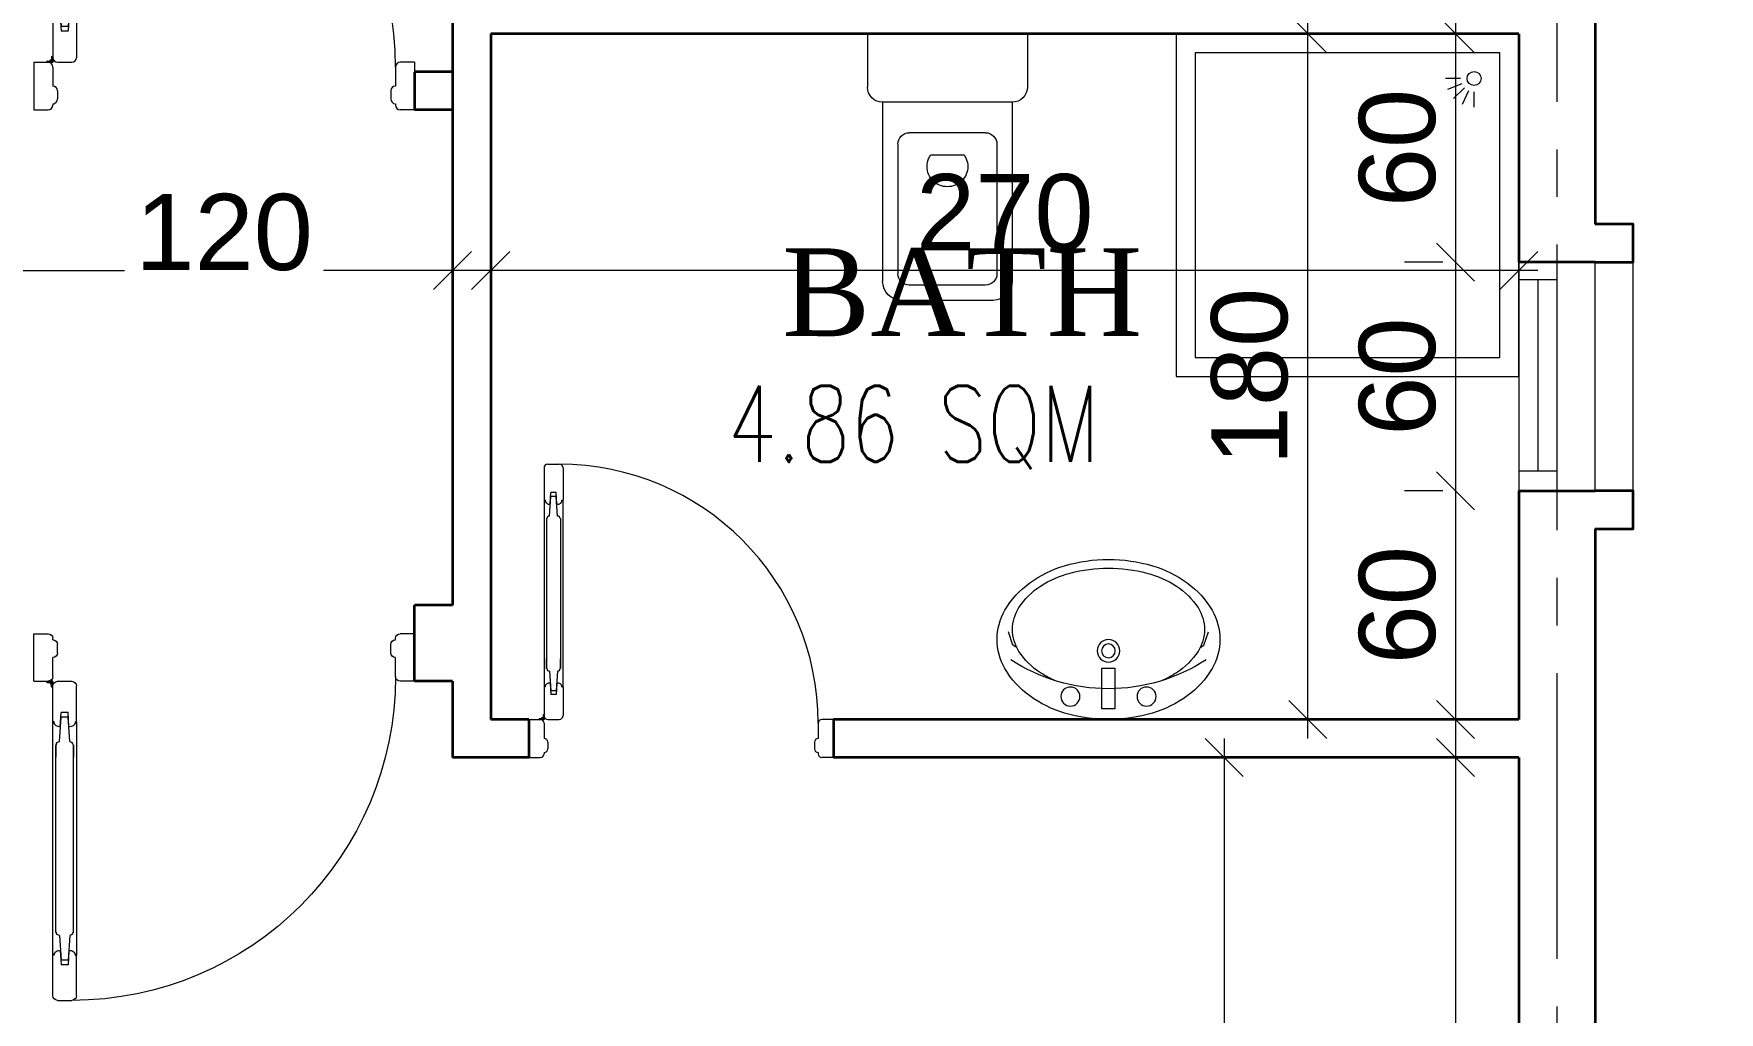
# Model space of a CAD drawing. Header units: millimetres. Extents: x -11627 to -10952, y 10244 to 10588.
# Drawn here: x -11381.941 to -11377.515, y 10454.257 to 10456.826 of the extents above; entities that cross this region are included whole.
import ezdxf

# ---------------------------------------------------------------- set-up
doc = ezdxf.new("R2010")
doc.units = ezdxf.units.MM
doc.header["$PDMODE"] = 35
doc.linetypes.add('DOT', pattern=[0.25, 0, -0.25])
doc.linetypes.add('GROUND FLOOR XREF - option 3$0$FATHER FR$0$CENTER2', pattern=[1.125, 0.75, -0.125, 0.125, -0.125])
doc.layers.get('0').update_dxf_attribs({"lineweight": 5})
doc.layers.get('DEFPOINTS').update_dxf_attribs({"lineweight": 5})
for name, color, linetype, lineweight in [('A-AXIS LINE', 8, 'GROUND FLOOR XREF - option 3$0$FATHER FR$0$CENTER2', 0), ('A-GEN DIMS INTERNAL', 86, 'Continuous', 5), ('A-TEXT', 3, 'Continuous', 13), ('DIM IN', 191, 'Continuous', 5), ('DOORS', 30, 'Continuous', 9), ('SANIT', 241, 'Continuous', 0), ('SYMBOLS LEVEL', 233, 'Continuous', 5), ('text1', 32, 'Continuous', 9), ('WALLS', 4, 'Continuous', 35), ('Window', 57, 'Continuous', 13)]:
    doc.layers.add(name, color=color, linetype=linetype, lineweight=lineweight)
doc.styles.add('GROUND FLOOR XREF - option 3$0$STYLE1', font='arial.ttf', dxfattribs={"height": 0.2})
doc.styles.add('SIMPLEX', font='romans.shx', dxfattribs={"width": 0.75})
doc.styles.add('STYLE2', font='times.ttf', dxfattribs={"height": 0.25})
doc.dimstyles.new('DIM 100', dxfattribs={"dimtxt": 0.2, "dimasz": 0.1, "dimexe": 0.15, "dimexo": 0.2, "dimgap": 0.05, "dimtad": 1, "dimdec": 0, "dimlfac": 100, "dimzin": 1, "dimdsep": 46, "dimtxsty": 'GROUND FLOOR XREF - option 3$0$STYLE1', "dimblk": 'OBLIQUE', "dimcen": 0.02, "dimdle": 0.05, "dimclrd": 256, "dimclre": 6, "dimclrt": 3, "dimadec": 1, "dimazin": 0, "dimtfac": 0.9, "dimtdec": 0, "dimtix": 1, "dimtofl": 0, "dimtmove": 2, "dimatfit": 3, "dimldrblk": 'ARCHTICK', "dimfxl": 1, "dimtolj": 1, "dimtzin": 12, "dimlwd": -1, "dimlwe": -1, "dimarcsym": 0})

# ---------------------------------------------------------------- blocks, each defined once
blk = doc.blocks.new('_Oblique')
at = {"color": 0, "linetype": 'ByBlock', "lineweight": -2}
blk.add_line((-0.5, -0.5), (0.5, 0.5), dxfattribs=at)
blk = doc.blocks.new('*D843')
at = {"layer": 'A-GEN DIMS INTERNAL', "transparency": 16777216}
blk.add_line((-11378.8151, 10454.9756), (-11378.8151, 10450.3756), dxfattribs=at)
at = {"layer": 'A-GEN DIMS INTERNAL', "color": 6, "linetype": 'DOT', "transparency": 16777216}
for p, q in [((-11378.1901, 10454.9256), (-11378.9651, 10454.9256)), ((-11377.7151, 10450.4256), (-11378.9651, 10450.4256))]:
    blk.add_line(p, q, dxfattribs=at)
at = {"layer": 'DEFPOINTS', "color": 0, "transparency": 16777216}
for p in [(-11377.9901, 10454.9256), (-11378.8151, 10450.4256), (-11377.5151, 10450.4256)]:
    blk.add_point(p, dxfattribs=at)
at = {"layer": 'A-GEN DIMS INTERNAL', "transparency": 16777216, "xscale": 0.1, "yscale": 0.1, "zscale": 0.1}
for p, rotation in [((-11378.8151, 10454.9256), 90), ((-11378.8151, 10450.4256), 270)]:
    blk.add_blockref('_Oblique', p, dxfattribs=dict(at, rotation=rotation))
at = {"layer": 'A-GEN DIMS INTERNAL', "color": 3, "transparency": 16777216, "insert": (-11378.9672, 10452.6756), "char_height": 0.2, "attachment_point": 5, "rotation": 90, "style": 'GROUND FLOOR XREF - option 3$0$STYLE1'}
blk.add_mtext('\\A1;450', dxfattribs=at)
blk = doc.blocks.new('_ArchTick')
at = {"color": 0, "linetype": 'ByBlock', "const_width": 0.15}
blk.add_lwpolyline([(-0.5, -0.5), (0.5, 0.5)], dxfattribs=at)
blk = doc.blocks.new('D-P-10-80')
at = {"color": 0}
for p, q in [((0.04, 0.76), (0.04, 0.6753)), ((0.05, 0.77), (0.08, 0.77)), ((0.09, 0.76), (0.09, 0.6753)), ((0.043, 0.6753), (0.04, 0.6753)), ((0.04, 0.6753), (0.04, 0.1853)), ((0.0542, 0.6339), (0.0577, 0.6853)), ((0.0559, 0.6657), (0.0578, 0.6953)), ((0.0723, 0.6853), (0.0577, 0.6853)), ((0.0722, 0.6953), (0.0578, 0.6953)), ((0.0741, 0.6657), (0.0722, 0.6953)), ((0.0758, 0.6339), (0.0723, 0.6853)), ((0.087, 0.6753), (0.09, 0.6753)), ((0.09, 0.1853), (0.09, 0.6753)), ((0.0462, 0.6273), (0.0462, 0.2333)), ((0.0477, 0.6273), (0.0462, 0.6273)), ((0.0823, 0.6273), (0.0837, 0.6273)), ((0.0837, 0.6273), (0.0837, 0.2333)), ((0.0462, 0.2333), (0.0462, 0.2594)), ((0.0837, 0.2333), (0.0837, 0.2594)), ((0.0477, 0.2333), (0.0462, 0.2333)), ((0.0542, 0.2267), (0.0577, 0.1753)), ((0.0758, 0.2267), (0.0723, 0.1753)), ((0.0823, 0.2333), (0.0837, 0.2333)), ((0.043, 0.1853), (0.04, 0.1853)), ((0.04, 0.1853), (0.04, 0.11)), ((0.0559, 0.1949), (0.0578, 0.1653)), ((0.0741, 0.1949), (0.0722, 0.1653)), ((0.087, 0.1853), (0.09, 0.1853)), ((0.09, 0.1853), (0.09, 0.11)), ((0.0723, 0.1753), (0.0577, 0.1753)), ((0.0722, 0.1653), (0.0578, 0.1653)), ((0.0375, 0.1115), (0.0375, 0.1035)), ((0.0385, 0.1125), (0.039, 0.1125)), ((0.04, 0.1115), (0.04, 0.1025)), ((0, 0.1), (0.03, 0.1)), ((0, 0.1), (0, 0)), ((0.0275, 0.1015), (0.0275, 0.101)), ((0.0285, 0.1025), (0.0365, 0.1025)), ((0.0285, 0.1), (0.0375, 0.1)), ((0.0332, 0.1025), (0.0355, 0.1025)), ((0.0365, 0.1025), (0.0348, 0.1025)), ((0.0375, 0.1045), (0.0375, 0.1035)), ((0.0418, 0.1025), (0.0375, 0.1025)), ((0.0375, 0.1025), (0.0375, 0.0981)), ((0.04, 0.09), (0.04, 0.05)), ((0.05, 0.1), (0.08, 0.1)), ((0.76, 0.09), (0.76, 0.05)), ((0.8, 0.1), (0.77, 0.1)), ((0.8, 0.1), (0.8, 0)), ((0.04, 0.05), (0.04, 0.05)), ((0.05, 0.04), (0.05, 0.023)), ((0.75, 0.04), (0.75, 0.023)), ((0.76, 0.05), (0.76, 0.05)), ((0, 0), (0.03, 0)), ((0.04, 0.013), (0.04, 0.01)), ((0.76, 0.013), (0.76, 0.01)), ((0.8, 0), (0.77, 0))]:
    blk.add_line(p, q, dxfattribs=at)
for radius in [0.00367, 0.00201]:
    blk.add_circle((0.0375, 0.1025), radius, dxfattribs=at)
for centre, radius, start, end in [((0.05, 0.76), 0.01, 90, 180), ((0.08, 0.76), 0.01, 0, 90), ((0.08, 0.09), 0.68, 0, 90), ((0.053, 0.6753), 0.01, 180, 286.6378), ((0.077, 0.6753), 0.01, 253.3622, 0), ((0.0542, 0.6273), 0.00659, 89.3814, 180.0004), ((0.0757, 0.6273), 0.00659, 359.9999, 90.6186), ((0.0542, 0.2333), 0.00659, 179.9996, 270.6186), ((0.0757, 0.2333), 0.00659, 269.3814, 0.0001), ((0.053, 0.1853), 0.01, 73.3622, 180), ((0.077, 0.1853), 0.01, 0, 106.6378), ((0.0385, 0.1115), 0.001, 90, 180), ((0.039, 0.1115), 0.001, 0, 90), ((0.05, 0.11), 0.01, 180, 270), ((0.08, 0.11), 0.01, 270, 0), ((0.0285, 0.1015), 0.001, 90, 180), ((0.0285, 0.101), 0.001, 180, 270), ((0.03, 0.09), 0.01, 0, 90), ((0.0365, 0.1035), 0.001, 270, 0), ((0.0375, 0.1025), 0.0025, 270, 0), ((0.77, 0.09), 0.01, 90, 180), ((0.04, 0.04), 0.01, 0, 90), ((0.76, 0.04), 0.01, 90, 180), ((0.03, 0.01), 0.01, 270, 0), ((0.04, 0.023), 0.01, 270, 0), ((0.76, 0.023), 0.01, 180, 270), ((0.77, 0.01), 0.01, 180, 270)]:
    blk.add_arc(centre, radius, start, end, dxfattribs=at)
blk = doc.blocks.new('*D850')
at = {"layer": 'A-GEN DIMS INTERNAL', "transparency": 16777216}
blk.add_line((-11378.5959, 10454.9756), (-11378.5959, 10456.8756), dxfattribs=at)
at = {"layer": 'A-GEN DIMS INTERNAL', "color": 6, "linetype": 'DOT', "transparency": 16777216}
for p, q in [((-11378.7959, 10456.8256), (-11378.7459, 10456.8256)), ((-11378.7959, 10455.0256), (-11378.7459, 10455.0256))]:
    blk.add_line(p, q, dxfattribs=at)
at = {"layer": 'DEFPOINTS', "color": 0, "transparency": 16777216}
for p in [(-11378.5959, 10456.8256), (-11378.5959, 10456.8256), (-11378.5959, 10455.0256)]:
    blk.add_point(p, dxfattribs=at)
at = {"layer": 'A-GEN DIMS INTERNAL', "transparency": 16777216, "xscale": 0.1, "yscale": 0.1, "zscale": 0.1}
for p, rotation in [((-11378.5959, 10456.8256), 90), ((-11378.5959, 10455.0256), 270)]:
    blk.add_blockref('_Oblique', p, dxfattribs=dict(at, rotation=rotation))
at = {"layer": 'A-GEN DIMS INTERNAL', "color": 3, "transparency": 16777216, "insert": (-11378.748, 10455.9256), "char_height": 0.2, "attachment_point": 5, "rotation": 90, "style": 'GROUND FLOOR XREF - option 3$0$STYLE1'}
blk.add_mtext('\\A1;180', dxfattribs=at)
blk = doc.blocks.new('*D851')
at = {"layer": 'A-GEN DIMS INTERNAL', "transparency": 16777216}
blk.add_line((-11377.9914, 10456.2038), (-11380.7914, 10456.2038), dxfattribs=at)
at = {"layer": 'A-GEN DIMS INTERNAL', "color": 6, "linetype": 'DOT', "transparency": 16777216}
for p, q in [((-11380.7414, 10456.0712), (-11380.7414, 10456.0538)), ((-11378.0414, 10456.0712), (-11378.0414, 10456.0538))]:
    blk.add_line(p, q, dxfattribs=at)
at = {"layer": 'DEFPOINTS', "color": 0, "transparency": 16777216}
for p in [(-11380.7414, 10456.2712), (-11378.0414, 10456.2712), (-11380.7414, 10456.2038)]:
    blk.add_point(p, dxfattribs=at)
at = {"layer": 'A-GEN DIMS INTERNAL', "transparency": 16777216, "xscale": 0.1, "yscale": 0.1, "zscale": 0.1, "rotation": 180}
blk.add_blockref('_Oblique', (-11380.7414, 10456.2038), dxfattribs=at)
at = {"layer": 'A-GEN DIMS INTERNAL', "transparency": 16777216, "xscale": 0.1, "yscale": 0.1, "zscale": 0.1}
blk.add_blockref('_Oblique', (-11378.0414, 10456.2038), dxfattribs=at)
at = {"layer": 'A-GEN DIMS INTERNAL', "color": 3, "transparency": 16777216, "insert": (-11379.3914, 10456.3559), "char_height": 0.2, "attachment_point": 5, "style": 'GROUND FLOOR XREF - option 3$0$STYLE1'}
blk.add_mtext('\\A1;270', dxfattribs=at)
blk = doc.blocks.new('A$C29A4714D')
at = {"layer": 'SYMBOLS LEVEL'}
for p, q in [((-0.21, 0), (-0.21, -0.14)), ((-0.21, 0), (0.21, 0)), ((0.21, 0), (0.21, -0.14)), ((-0.17, -0.18), (0.17, -0.18)), ((-0.17, -0.18), (-0.17, -0.65)), ((0.17, -0.18), (0.17, -0.65)), ((-0.1, -0.26), (0.1, -0.26)), ((-0.13, -0.29), (-0.13, -0.63)), ((0.13, -0.29), (0.13, -0.63)), ((-0.0439, -0.3185), (0.0439, -0.3185)), ((-0.1, -0.66), (0.1, -0.66)), ((-0.12, -0.7), (0.12, -0.7))]:
    blk.add_line(p, q, dxfattribs=at)
blk.add_lwpolyline([(-0.0439, -0.3185, 0.054167), (-0.0494, -0.3285, 0.099427), (-0.0535, -0.3488, 0.099427), (-0.0494, -0.369, 0.098874), (-0.0378, -0.3862, 0.098102), (-0.0205, -0.3977, 0.097563), (0, -0.4017, 0.097563), (0.0205, -0.3977, 0.098102), (0.0378, -0.3862, 0.098874), (0.0494, -0.369, 0.099427), (0.0535, -0.3488, 0.099427), (0.0494, -0.3285, 0.054167), (0.0439, -0.3185, 0.098102)], format="xyb", dxfattribs=at)
for centre, radius, start, end in [((-0.17, -0.14), 0.04, 180, 270), ((0.17, -0.14), 0.04, 270, 0), ((-0.1, -0.29), 0.03, 90, 180), ((0.1, -0.29), 0.03, 0, 90), ((-0.12, -0.65), 0.05, 180, 270), ((-0.1, -0.63), 0.03, 180, 270), ((0.1, -0.63), 0.03, 270, 0), ((0.12, -0.65), 0.05, 270, 0)]:
    blk.add_arc(centre, radius, start, end, dxfattribs=at)
blk = doc.blocks.new('A$C1227080D')
at = {"layer": 'SYMBOLS LEVEL'}
blk.add_lwpolyline([(0.2925, 0.21, 0.131574), (0.272, 0.2865, 0.10661), (0.2068, 0.3585, 0.083598), (0.1157, 0.4032, 0.07239), (0, 0.42, 0.07239), (-0.1157, 0.4032, 0.083598), (-0.2068, 0.3585, 0.10661), (-0.272, 0.2865, 0.131574), (-0.2925, 0.21, 0.131574), (-0.272, 0.1335, 0.10661), (-0.2068, 0.0615, 0.083598), (-0.1157, 0.0168, 0.07239), (0, 0, 0.07239), (0.1157, 0.0168, 0.083598), (0.2068, 0.0615, 0.10661), (0.272, 0.1335, 0.131574)], format="xyb", close=True, dxfattribs=at)
for points in [[(0.1391, 0.1014, 0.040392), (0.1783, 0.1222, 0.107175), (0.2351, 0.1787, 0.144796), (0.2521, 0.2361, 0.144796), (0.2351, 0.2935, 0.107175), (0.1783, 0.35, 0.077612), (0.1006, 0.384, 0.064769), (0, 0.3971, 0.064769), (-0.1006, 0.384, 0.077612), (-0.1783, 0.35, 0.107175), (-0.2351, 0.2935, 0.144796), (-0.2521, 0.2361, 0.144796), (-0.2351, 0.1787, 0.107175), (-0.1783, 0.1222, 0.040392), (-0.1391, 0.1014, 0.064769)], [(-0.2565, 0.1567, 0.147437), (0, 0.0807, 0.147437), (0.2565, 0.1567)]]:
    blk.add_lwpolyline(points, format="xyb", dxfattribs=at)
for points in [[(-0.241, 0.1891), (-0.2508, 0.1945), (-0.2625, 0.2296)], [(0.241, 0.1891), (0.2508, 0.1945), (0.2625, 0.2296)]]:
    blk.add_lwpolyline(points, dxfattribs=at)
blk.add_lwpolyline([(-0.0171, 0.1345), (-0.0171, 0.0278), (0.0171, 0.0278), (0.0171, 0.1345)], close=True, dxfattribs=at)
for centre, radius in [((0, 0.18), 0.0297), ((0, 0.18), 0.018), ((-0.1, 0.06), 0.0251), ((0.1, 0.06), 0.0251)]:
    blk.add_circle(centre, radius, dxfattribs=at)
blk = doc.blocks.new('*D869')
at = {"layer": 'A-GEN DIMS INTERNAL', "transparency": 16777216}
blk.add_line((-11378.2079, 10456.8756), (-11378.2079, 10456.1756), dxfattribs=at)
at = {"layer": 'A-GEN DIMS INTERNAL', "color": 6, "linetype": 'DOT', "transparency": 16777216}
for p, q in [((-11378.2414, 10456.8256), (-11378.3579, 10456.8256)), ((-11378.2414, 10456.2256), (-11378.3579, 10456.2256))]:
    blk.add_line(p, q, dxfattribs=at)
at = {"layer": 'DEFPOINTS', "color": 0, "transparency": 16777216}
for p in [(-11378.0414, 10456.8256), (-11378.2079, 10456.2256), (-11378.0414, 10456.2256)]:
    blk.add_point(p, dxfattribs=at)
at = {"layer": 'A-GEN DIMS INTERNAL', "transparency": 16777216, "xscale": 0.1, "yscale": 0.1, "zscale": 0.1}
for p, rotation in [((-11378.2079, 10456.8256), 90), ((-11378.2079, 10456.2256), 270)]:
    blk.add_blockref('_Oblique', p, dxfattribs=dict(at, rotation=rotation))
at = {"layer": 'A-GEN DIMS INTERNAL', "color": 3, "transparency": 16777216, "insert": (-11378.36, 10456.5256), "char_height": 0.2, "attachment_point": 5, "rotation": 90, "style": 'GROUND FLOOR XREF - option 3$0$STYLE1'}
blk.add_mtext('\\A1;60', dxfattribs=at)
blk = doc.blocks.new('*D870')
at = {"layer": 'A-GEN DIMS INTERNAL', "transparency": 16777216}
blk.add_line((-11378.2079, 10456.2756), (-11378.2079, 10455.5756), dxfattribs=at)
at = {"layer": 'A-GEN DIMS INTERNAL', "color": 6, "linetype": 'DOT', "transparency": 16777216}
for p, q in [((-11378.2414, 10456.2256), (-11378.3579, 10456.2256)), ((-11378.2414, 10455.6256), (-11378.3579, 10455.6256))]:
    blk.add_line(p, q, dxfattribs=at)
at = {"layer": 'DEFPOINTS', "color": 0, "transparency": 16777216}
for p in [(-11378.0414, 10456.2256), (-11378.2079, 10455.6256), (-11378.0414, 10455.6256)]:
    blk.add_point(p, dxfattribs=at)
at = {"layer": 'A-GEN DIMS INTERNAL', "transparency": 16777216, "xscale": 0.1, "yscale": 0.1, "zscale": 0.1}
for p, rotation in [((-11378.2079, 10456.2256), 90), ((-11378.2079, 10455.6256), 270)]:
    blk.add_blockref('_Oblique', p, dxfattribs=dict(at, rotation=rotation))
at = {"layer": 'A-GEN DIMS INTERNAL', "color": 3, "transparency": 16777216, "insert": (-11378.36, 10455.9256), "char_height": 0.2, "attachment_point": 5, "rotation": 90, "style": 'GROUND FLOOR XREF - option 3$0$STYLE1'}
blk.add_mtext('\\A1;60', dxfattribs=at)
blk = doc.blocks.new('*D871')
at = {"layer": 'A-GEN DIMS INTERNAL', "transparency": 16777216}
blk.add_line((-11378.2079, 10455.6756), (-11378.2079, 10454.9756), dxfattribs=at)
at = {"layer": 'A-GEN DIMS INTERNAL', "color": 6, "linetype": 'DOT', "transparency": 16777216}
for p, q in [((-11378.2414, 10455.6256), (-11378.3579, 10455.6256)), ((-11378.2414, 10455.0256), (-11378.3579, 10455.0256))]:
    blk.add_line(p, q, dxfattribs=at)
at = {"layer": 'DEFPOINTS', "color": 0, "transparency": 16777216}
for p in [(-11378.0414, 10455.6256), (-11378.2079, 10455.0256), (-11378.0414, 10455.0256)]:
    blk.add_point(p, dxfattribs=at)
at = {"layer": 'A-GEN DIMS INTERNAL', "transparency": 16777216, "xscale": 0.1, "yscale": 0.1, "zscale": 0.1}
for p, rotation in [((-11378.2079, 10455.6256), 90), ((-11378.2079, 10455.0256), 270)]:
    blk.add_blockref('_Oblique', p, dxfattribs=dict(at, rotation=rotation))
at = {"layer": 'A-GEN DIMS INTERNAL', "color": 3, "transparency": 16777216, "insert": (-11378.36, 10455.3256), "char_height": 0.2, "attachment_point": 5, "rotation": 90, "style": 'GROUND FLOOR XREF - option 3$0$STYLE1'}
blk.add_mtext('\\A1;60', dxfattribs=at)
blk = doc.blocks.new('*D872')
at = {"layer": 'A-GEN DIMS INTERNAL', "transparency": 16777216}
blk.add_line((-11378.2079, 10454.9756), (-11378.2079, 10450.3756), dxfattribs=at)
at = {"layer": 'A-GEN DIMS INTERNAL', "color": 6, "linetype": 'DOT', "transparency": 16777216}
for p, q in [((-11378.2414, 10454.9256), (-11378.3579, 10454.9256)), ((-11378.2414, 10450.4256), (-11378.3579, 10450.4256))]:
    blk.add_line(p, q, dxfattribs=at)
at = {"layer": 'DEFPOINTS', "color": 0, "transparency": 16777216}
for p in [(-11378.0414, 10454.9256), (-11378.2079, 10450.4256), (-11378.0414, 10450.4256)]:
    blk.add_point(p, dxfattribs=at)
at = {"layer": 'A-GEN DIMS INTERNAL', "transparency": 16777216, "xscale": 0.1, "yscale": 0.1, "zscale": 0.1}
for p, rotation in [((-11378.2079, 10454.9256), 90), ((-11378.2079, 10450.4256), 270)]:
    blk.add_blockref('_Oblique', p, dxfattribs=dict(at, rotation=rotation))
at = {"layer": 'A-GEN DIMS INTERNAL', "color": 3, "transparency": 16777216, "insert": (-11378.36, 10452.6756), "char_height": 0.2, "attachment_point": 5, "rotation": 90, "style": 'GROUND FLOOR XREF - option 3$0$STYLE1'}
blk.add_mtext('\\A1;450', dxfattribs=at)
blk = doc.blocks.new('*D897')
at = {"layer": 'A-GEN DIMS INTERNAL', "color": 6, "linetype": 'DOT', "transparency": 16777216}
for p, q in [((-11382.0414, 10456.0807), (-11382.0414, 10456.3538)), ((-11380.8414, 10456.1612), (-11380.8414, 10456.3538))]:
    blk.add_line(p, q, dxfattribs=at)
at = {"layer": 'A-GEN DIMS INTERNAL', "transparency": 16777216}
for p, q in [((-11382.0914, 10456.2038), (-11381.7026, 10456.2038)), ((-11380.7914, 10456.2038), (-11381.1802, 10456.2038))]:
    blk.add_line(p, q, dxfattribs=at)
at = {"layer": 'DEFPOINTS', "color": 0, "transparency": 16777216}
for p in [(-11382.0414, 10456.2038), (-11380.8414, 10455.9612), (-11382.0414, 10455.8807)]:
    blk.add_point(p, dxfattribs=at)
at = {"layer": 'A-GEN DIMS INTERNAL', "transparency": 16777216, "xscale": 0.1, "yscale": 0.1, "zscale": 0.1, "rotation": 180}
blk.add_blockref('_Oblique', (-11382.0414, 10456.2038), dxfattribs=at)
at = {"layer": 'A-GEN DIMS INTERNAL', "transparency": 16777216, "xscale": 0.1, "yscale": 0.1, "zscale": 0.1}
blk.add_blockref('_Oblique', (-11380.8414, 10456.2038), dxfattribs=at)
at = {"layer": 'A-GEN DIMS INTERNAL', "color": 3, "transparency": 16777216, "insert": (-11381.4414, 10456.3038), "char_height": 0.2, "attachment_point": 5, "style": 'GROUND FLOOR XREF - option 3$0$STYLE1'}
blk.add_mtext('\\A1;120', dxfattribs=at)
blk = doc.blocks.new('TGTGTGTGTGTGTG')
at = {"layer": 'A-AXIS LINE'}
blk.add_line((-11374.8867, 10474.272), (-11374.8867, 10449.6118), dxfattribs=at)

msp = doc.modelspace()

# ---------------------------------------------------------------- linework, layer by layer
at = {"color": 8, "lineweight": 0}
for p, q in [((-11378.1943, 10456.7081), (-11378.2343, 10456.7081)), ((-11378.1916, 10456.6944), (-11378.2284, 10456.6789)), ((-11378.1843, 10456.6835), (-11378.2129, 10456.6556)), ((-11378.1735, 10456.6759), (-11378.1899, 10456.6395)), ((-11378.159, 10456.6329), (-11378.159, 10456.6728))]:
    msp.add_line(p, q, dxfattribs=at)
msp.add_circle((-11378.159, 10456.7081), 0.0184, dxfattribs=at)
at = {"layer": 'SANIT'}
msp.add_line((-11377.7414, 10455.6256), (-11377.7414, 10456.2256), dxfattribs=at)
at = {"layer": 'WALLS'}
for p, q in [((-11377.8414, 10458.0256), (-11377.8414, 10456.3256)), ((-11380.8414, 10457.0246), (-11380.8414, 10455.3256)), ((-11380.7414, 10456.8256), (-11380.7414, 10455.0256)), ((-11378.0414, 10456.8256), (-11380.7414, 10456.8256)), ((-11378.0414, 10456.8256), (-11378.0414, 10456.2256)), ((-11380.8414, 10456.7256), (-11380.9414, 10456.7256)), ((-11380.9414, 10456.7246), (-11380.9414, 10456.6256)), ((-11380.8414, 10456.6256), (-11380.9414, 10456.6256)), ((-11377.8414, 10456.2256), (-11378.0414, 10456.2256)), ((-11378.0414, 10455.6256), (-11378.0414, 10455.0256)), ((-11378.0414, 10455.6256), (-11377.8414, 10455.6256)), ((-11377.8414, 10455.5256), (-11377.8414, 10450.2256)), ((-11380.8414, 10455.3256), (-11380.9414, 10455.3256)), ((-11380.9414, 10455.1256), (-11380.9414, 10455.3256)), ((-11380.8414, 10455.1256), (-11380.9414, 10455.1256)), ((-11380.8414, 10455.1256), (-11380.8414, 10454.9256)), ((-11380.6414, 10455.0256), (-11380.7414, 10455.0256)), ((-11380.6414, 10455.0256), (-11380.6414, 10454.9256)), ((-11379.8414, 10455.0256), (-11379.8414, 10454.9256)), ((-11378.0414, 10455.0256), (-11379.8414, 10455.0256)), ((-11380.6414, 10454.9256), (-11380.8414, 10454.9256)), ((-11378.0414, 10454.9256), (-11379.8414, 10454.9256)), ((-11378.0414, 10454.9256), (-11378.0414, 10450.4256))]:
    msp.add_line(p, q, dxfattribs=at)
at = {"layer": 'WALLS', "color": 8, "lineweight": 0}
for points in [[(-11378.9414, 10455.9256), (-11378.0414, 10455.9256), (-11378.0414, 10456.8256), (-11378.9414, 10456.8256)], [(-11378.8914, 10455.9756), (-11378.0914, 10455.9756), (-11378.0914, 10456.7756), (-11378.8914, 10456.7756)]]:
    msp.add_lwpolyline(points, close=True, dxfattribs=at)
at = {"layer": 'WALLS'}
for points in [[(-11377.8414, 10456.2256), (-11377.7414, 10456.2256), (-11377.7414, 10456.3256), (-11377.8414, 10456.3256)], [(-11377.8414, 10455.5256), (-11377.7414, 10455.5256), (-11377.7414, 10455.6256), (-11377.8414, 10455.6256)]]:
    msp.add_lwpolyline(points, dxfattribs=at)
at = {"layer": 'Window'}
for p, q in [((-11378.0414, 10456.2256), (-11378.0414, 10455.6256)), ((-11377.9414, 10456.2256), (-11377.9414, 10455.6256)), ((-11377.8414, 10455.6256), (-11377.8414, 10456.2256)), ((-11377.9414, 10456.1795), (-11378.0414, 10456.1795)), ((-11377.9914, 10456.1795), (-11377.9914, 10455.6774)), ((-11377.9414, 10455.6774), (-11378.0414, 10455.6774))]:
    msp.add_line(p, q, dxfattribs=at)

# ---------------------------------------------------------------- block references
at = {"layer": 'DIM IN'}
msp.add_blockref('TGTGTGTGTGTGTG', (-3.0547, 0), dxfattribs=at)
at = {"layer": 'DOORS', "xscale": 1.249998427620535, "yscale": 1.249998427620535, "zscale": 1.249998427620535}
msp.add_blockref('D-P-10-80', (-11381.9414, 10456.6256), dxfattribs=at)
at = {"layer": 'DOORS'}
msp.add_blockref('D-P-10-80', (-11380.6414, 10454.9256), dxfattribs=at)
at = {"layer": 'DOORS', "xscale": -1.249998427620535, "yscale": 1.249998427620535, "zscale": 1.249998427620535, "rotation": 180}
msp.add_blockref('D-P-10-80', (-11381.9414, 10455.2506), dxfattribs=at)
at = {"layer": 'SANIT', "xscale": -1}
msp.add_blockref('A$C29A4714D', (-11379.5421, 10456.8256), dxfattribs=at)
at = {"layer": 'WALLS', "xscale": -1}
msp.add_blockref('A$C1227080D', (-11379.1191, 10455.0256), dxfattribs=at)

# ---------------------------------------------------------------- texts
at = {"layer": 'A-TEXT', "style": 'STYLE2'}
msp.add_text('BATH', height=0.23, dxfattribs=at).set_placement((-11379.9762, 10456.0322))
at = {"layer": 'text1', "style": 'SIMPLEX', "width": 0.75}
msp.add_text(' 4.86 SQM', height=0.2, dxfattribs=at).set_placement((-11380.222, 10455.7016))

# ---------------------------------------------------------------- dimensions: what is measured, and where the dimension line sits
at = {"layer": 'A-GEN DIMS INTERNAL'}
for base, p1, p2, angle, picture, middle in [((-11378.5959, 10456.8256), (-11378.5959, 10455.0256), (-11378.5959, 10456.8256), 270, '*D850', (-11378.748, 10455.9256)), ((-11378.2079, 10456.2256), (-11378.0414, 10456.8256), (-11378.0414, 10456.2256), 90, '*D869', (-11378.36, 10456.5256)), ((-11378.2079, 10455.6256), (-11378.0414, 10456.2256), (-11378.0414, 10455.6256), 90, '*D870', (-11378.36, 10455.9256)), ((-11378.2079, 10455.0256), (-11378.0414, 10455.6256), (-11378.0414, 10455.0256), 90, '*D871', (-11378.36, 10455.3256)), ((-11378.8151, 10450.4256), (-11377.9901, 10454.9256), (-11377.5151, 10450.4256), 90, '*D843', (-11378.9672, 10452.6756)), ((-11378.2079, 10450.4256), (-11378.0414, 10454.9256), (-11378.0414, 10450.4256), 90, '*D872', (-11378.36, 10452.6756))]:
    dim = msp.add_linear_dim(base=base, p1=p1, p2=p2, angle=angle, dimstyle='DIM 100', dxfattribs=at)
    dim.commit()
    dim.dimension.update_dxf_attribs({"geometry": picture, "text_midpoint": middle})
dim = msp.add_linear_dim(base=(-11380.7414, 10456.2038), p1=(-11378.0414, 10456.2712), p2=(-11380.7414, 10456.2712), dimstyle='DIM 100', dxfattribs=at)
dim.commit()
dim.dimension.update_dxf_attribs({"geometry": '*D851', "text_midpoint": (-11379.3914, 10456.3559)})
dim = msp.add_linear_dim(base=(-11382.0414, 10456.2038), p1=(-11380.8414, 10455.9612), p2=(-11382.0414, 10455.8807), dimstyle='DIM 100', dxfattribs=at)
dim.commit()
dim.dimension.update_dxf_attribs({"geometry": '*D897', "text_midpoint": (-11381.4414, 10456.3038), "dimtype": 160})

doc.saveas('drawing.dxf')
